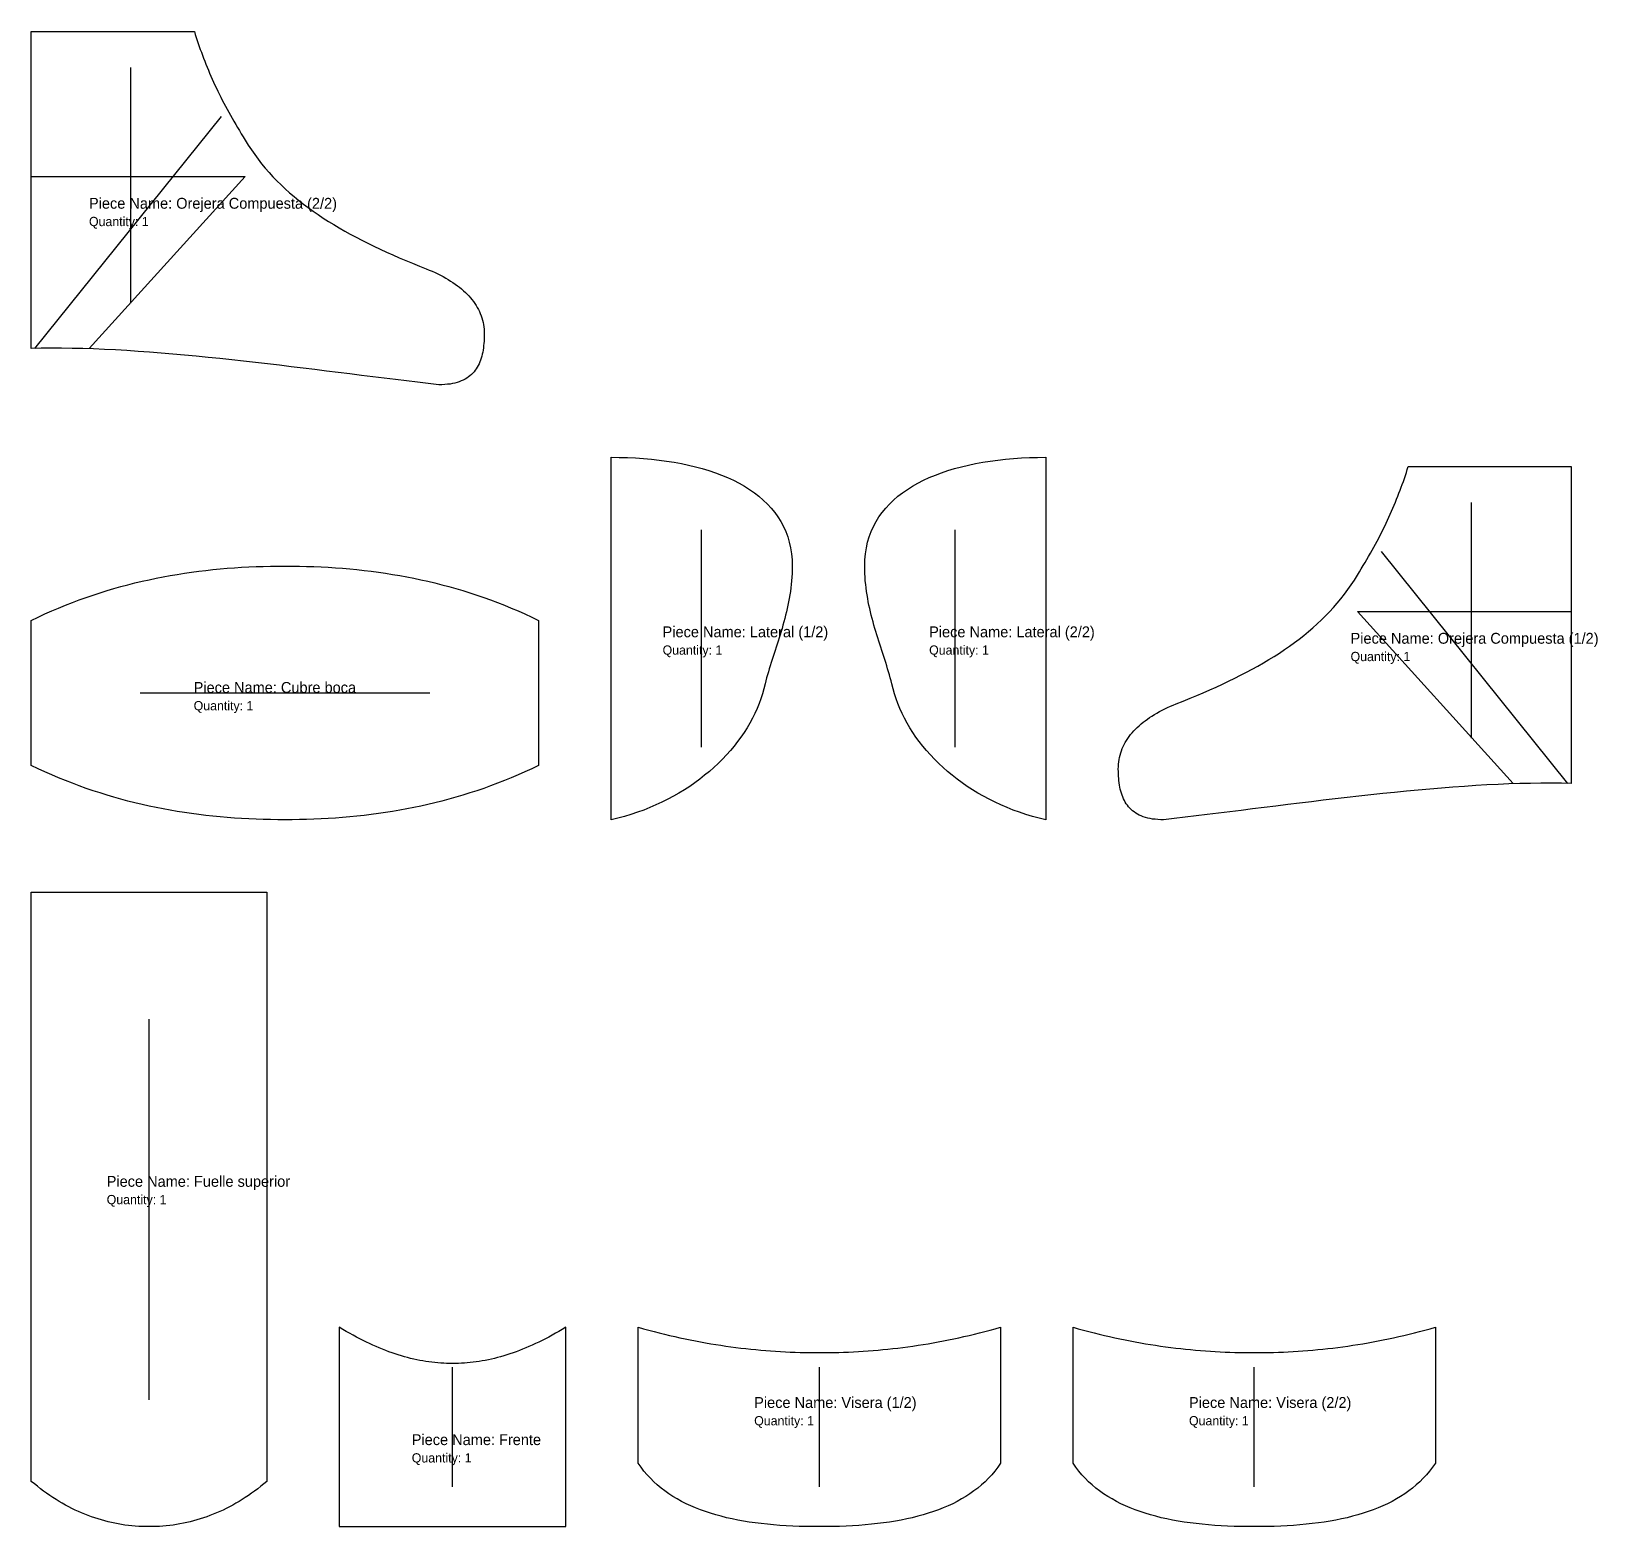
# Model space of a CAD drawing. Extents: x 0 to 865, y 0 to 825.
import ezdxf

# ---------------------------------------------------------------- set-up
doc = ezdxf.new("R2010")
doc.units = 0
for name, color, linetype in [('1', 7, 'Continuous'), ('4', 1, 'Continuous'), ('7', 3, 'Continuous'), ('8', 5, 'Continuous')]:
    doc.layers.add(name, color=color, linetype=linetype)

# ---------------------------------------------------------------- blocks, each defined once
blk = doc.blocks.new('PIECE_1_FUELLE_SUPERIOR')
at = {"layer": '1'}
blk.add_lwpolyline([(0, 25), (0, 350), (130, 350), (130, 25), (128.33, 23.6), (126.65, 22.25), (124.96, 20.94), (123.26, 19.67), (121.55, 18.43), (119.84, 17.25), (118.11, 16.1), (116.38, 14.99), (114.64, 13.92), (112.89, 12.9), (111.14, 11.91), (109.37, 10.96), (107.6, 10.06), (105.82, 9.19), (104.03, 8.37), (102.24, 7.58), (100.43, 6.83), (98.62, 6.12), (96.81, 5.46), (94.99, 4.83), (93.16, 4.24), (91.32, 3.69), (89.48, 3.18), (87.63, 2.7), (85.77, 2.27), (83.91, 1.87), (82.05, 1.52), (80.17, 1.2), (78.3, 0.91), (76.41, 0.67), (74.52, 0.47), (72.63, 0.3), (70.73, 0.17), (68.82, 0.07), (66.91, 0.02), (65, 0), (63.09, 0.02), (61.18, 0.07), (59.27, 0.17), (57.37, 0.3), (55.48, 0.47), (53.59, 0.67), (51.7, 0.91), (49.83, 1.2), (47.95, 1.52), (46.09, 1.87), (44.23, 2.27), (42.37, 2.7), (40.52, 3.18), (38.68, 3.69), (36.84, 4.24), (35.01, 4.83), (33.19, 5.46), (31.38, 6.12), (29.57, 6.83), (27.76, 7.58), (25.97, 8.37), (24.18, 9.19), (22.4, 10.06), (20.63, 10.96), (18.86, 11.91), (17.11, 12.9), (15.36, 13.92), (13.62, 14.99), (11.89, 16.1), (10.16, 17.25), (8.45, 18.43), (6.74, 19.67), (5.04, 20.94), (3.35, 22.25), (1.67, 23.6)], close=True, dxfattribs=at)
at = {"layer": '7'}
blk.add_line((65, 70), (65, 280), dxfattribs=at)
at = {"layer": '8'}
for s, height, p in [('Piece Name: Fuelle superior', 6, (41.6, 187.5)), ('Quantity: 1', 5.1, (41.6, 177.9))]:
    blk.add_text(s, height=height, dxfattribs=at).set_placement(p)
blk = doc.blocks.new('PIECE_2_FRENTE')
at = {"layer": '1'}
blk.add_lwpolyline([(0, 0), (125, 0), (125, 110), (123.09, 108.85), (121.19, 107.74), (119.31, 106.67), (117.44, 105.63), (115.58, 104.62), (113.74, 103.66), (111.91, 102.73), (110.08, 101.83), (108.27, 100.97), (106.47, 100.14), (104.69, 99.35), (102.91, 98.59), (101.14, 97.87), (99.38, 97.18), (97.63, 96.52), (95.89, 95.9), (94.16, 95.31), (92.44, 94.75), (90.72, 94.22), (89.02, 93.73), (87.32, 93.27), (85.62, 92.84), (83.94, 92.44), (82.26, 92.07), (80.59, 91.74), (78.92, 91.43), (77.26, 91.16), (75.6, 90.91), (73.95, 90.7), (72.3, 90.51), (70.66, 90.35), (69.02, 90.22), (67.39, 90.13), (65.76, 90.06), (64.13, 90.01), (62.5, 90), (60.87, 90.01), (59.24, 90.06), (57.61, 90.13), (55.98, 90.22), (54.34, 90.35), (52.7, 90.51), (51.05, 90.7), (49.4, 90.91), (47.74, 91.16), (46.08, 91.43), (44.41, 91.74), (42.74, 92.07), (41.06, 92.44), (39.38, 92.84), (37.68, 93.27), (35.98, 93.73), (34.28, 94.22), (32.56, 94.75), (30.84, 95.31), (29.11, 95.9), (27.37, 96.52), (25.62, 97.18), (23.86, 97.87), (22.09, 98.59), (20.31, 99.35), (18.53, 100.14), (16.73, 100.97), (14.92, 101.83), (13.09, 102.73), (11.26, 103.66), (9.42, 104.62), (7.56, 105.63), (5.69, 106.67), (3.81, 107.74), (1.91, 108.85), (0, 110)], close=True, dxfattribs=at)
at = {"layer": '7'}
blk.add_line((62.5, 22), (62.5, 88), dxfattribs=at)
at = {"layer": '8'}
for s, height, p in [('Piece Name: Frente', 6, (40, 45)), ('Quantity: 1', 5.1, (40, 35.4))]:
    blk.add_text(s, height=height, dxfattribs=at).set_placement(p)
blk = doc.blocks.new('PIECE_3_VISERA_1')
at = {"layer": '1'}
blk.add_lwpolyline([(0, 35), (0, 110), (2.91, 109.18), (5.81, 108.39), (8.71, 107.62), (11.59, 106.89), (14.47, 106.18), (17.34, 105.49), (20.2, 104.83), (23.05, 104.2), (25.89, 103.59), (28.73, 103.01), (31.55, 102.46), (34.37, 101.93), (37.18, 101.42), (39.98, 100.94), (42.78, 100.48), (45.57, 100.05), (48.35, 99.64), (51.12, 99.25), (53.89, 98.89), (56.65, 98.55), (59.41, 98.23), (62.15, 97.93), (64.9, 97.66), (67.63, 97.41), (70.36, 97.18), (73.08, 96.97), (75.8, 96.78), (78.51, 96.61), (81.21, 96.47), (83.91, 96.34), (86.61, 96.24), (89.29, 96.15), (91.98, 96.08), (94.66, 96.04), (97.33, 96.01), (100, 96), (102.67, 96.01), (105.34, 96.04), (108.02, 96.08), (110.71, 96.15), (113.39, 96.24), (116.09, 96.34), (118.79, 96.47), (121.49, 96.61), (124.2, 96.78), (126.92, 96.97), (129.64, 97.18), (132.37, 97.41), (135.1, 97.66), (137.85, 97.93), (140.59, 98.23), (143.35, 98.55), (146.11, 98.89), (148.88, 99.25), (151.65, 99.64), (154.43, 100.05), (157.22, 100.48), (160.02, 100.94), (162.82, 101.42), (165.63, 101.93), (168.45, 102.46), (171.27, 103.01), (174.11, 103.59), (176.95, 104.2), (179.8, 104.83), (182.66, 105.49), (185.53, 106.18), (188.41, 106.89), (191.29, 107.62), (194.19, 108.39), (197.09, 109.18), (200, 110), (200, 35), (198.46, 32.79), (196.83, 30.67), (195.11, 28.64), (193.31, 26.69), (191.43, 24.82), (189.47, 23.03), (187.43, 21.32), (185.31, 19.69), (183.11, 18.14), (180.84, 16.66), (178.49, 15.26), (176.07, 13.93), (173.59, 12.66), (171.03, 11.47), (168.4, 10.35), (165.71, 9.29), (162.95, 8.3), (160.12, 7.38), (157.24, 6.51), (154.29, 5.71), (151.29, 4.96), (148.22, 4.28), (145.1, 3.65), (141.93, 3.07), (138.7, 2.55), (135.41, 2.09), (132.08, 1.67), (128.69, 1.31), (125.26, 0.99), (121.78, 0.72), (118.26, 0.49), (114.69, 0.31), (111.08, 0.17), (107.42, 0.08), (103.73, 0.02), (100, 0), (96.27, 0.02), (92.58, 0.08), (88.92, 0.17), (85.31, 0.31), (81.74, 0.49), (78.22, 0.72), (74.74, 0.99), (71.31, 1.31), (67.92, 1.67), (64.59, 2.09), (61.3, 2.55), (58.07, 3.07), (54.9, 3.65), (51.78, 4.28), (48.71, 4.96), (45.71, 5.71), (42.76, 6.51), (39.88, 7.38), (37.05, 8.3), (34.29, 9.29), (31.6, 10.35), (28.97, 11.47), (26.41, 12.66), (23.93, 13.93), (21.51, 15.26), (19.16, 16.66), (16.89, 18.14), (14.69, 19.69), (12.57, 21.32), (10.53, 23.03), (8.57, 24.82), (6.69, 26.69), (4.89, 28.64), (3.17, 30.67), (1.54, 32.79)], close=True, dxfattribs=at)
at = {"layer": '7'}
blk.add_line((100, 22), (100, 88), dxfattribs=at)
at = {"layer": '8'}
for s, height, p in [('Piece Name: Visera (1/2)', 6, (64, 65.5)), ('Quantity: 1', 5.1, (64, 55.9))]:
    blk.add_text(s, height=height, dxfattribs=at).set_placement(p)
blk = doc.blocks.new('PIECE_4_VISERA_2')
at = {"layer": '1'}
blk.add_lwpolyline([(200, 35), (198.46, 32.79), (196.83, 30.67), (195.11, 28.64), (193.31, 26.69), (191.43, 24.82), (189.47, 23.03), (187.43, 21.32), (185.31, 19.69), (183.11, 18.14), (180.84, 16.66), (178.49, 15.26), (176.07, 13.93), (173.59, 12.66), (171.03, 11.47), (168.4, 10.35), (165.71, 9.29), (162.95, 8.3), (160.12, 7.38), (157.24, 6.51), (154.29, 5.71), (151.29, 4.96), (148.22, 4.28), (145.1, 3.65), (141.93, 3.07), (138.7, 2.55), (135.41, 2.09), (132.08, 1.67), (128.69, 1.31), (125.26, 0.99), (121.78, 0.72), (118.26, 0.49), (114.69, 0.31), (111.08, 0.17), (107.42, 0.08), (103.73, 0.02), (100, 0), (96.27, 0.02), (92.58, 0.08), (88.92, 0.17), (85.31, 0.31), (81.74, 0.49), (78.22, 0.72), (74.74, 0.99), (71.31, 1.31), (67.92, 1.67), (64.59, 2.09), (61.3, 2.55), (58.07, 3.07), (54.9, 3.65), (51.78, 4.28), (48.71, 4.96), (45.71, 5.71), (42.76, 6.51), (39.88, 7.38), (37.05, 8.3), (34.29, 9.29), (31.6, 10.35), (28.97, 11.47), (26.41, 12.66), (23.93, 13.93), (21.51, 15.26), (19.16, 16.66), (16.89, 18.14), (14.69, 19.69), (12.57, 21.32), (10.53, 23.03), (8.57, 24.82), (6.69, 26.69), (4.89, 28.64), (3.17, 30.67), (1.54, 32.79), (0, 35), (0, 110), (2.91, 109.18), (5.81, 108.39), (8.71, 107.62), (11.59, 106.89), (14.47, 106.18), (17.34, 105.49), (20.2, 104.83), (23.05, 104.2), (25.89, 103.59), (28.73, 103.01), (31.55, 102.46), (34.37, 101.93), (37.18, 101.42), (39.98, 100.94), (42.78, 100.48), (45.57, 100.05), (48.35, 99.64), (51.12, 99.25), (53.89, 98.89), (56.65, 98.55), (59.41, 98.23), (62.15, 97.93), (64.9, 97.66), (67.63, 97.41), (70.36, 97.18), (73.08, 96.97), (75.8, 96.78), (78.51, 96.61), (81.21, 96.47), (83.91, 96.34), (86.61, 96.24), (89.29, 96.15), (91.98, 96.08), (94.66, 96.04), (97.33, 96.01), (100, 96), (102.67, 96.01), (105.34, 96.04), (108.02, 96.08), (110.71, 96.15), (113.39, 96.24), (116.09, 96.34), (118.79, 96.47), (121.49, 96.61), (124.2, 96.78), (126.92, 96.97), (129.64, 97.18), (132.37, 97.41), (135.1, 97.66), (137.85, 97.93), (140.59, 98.23), (143.35, 98.55), (146.11, 98.89), (148.88, 99.25), (151.65, 99.64), (154.43, 100.05), (157.22, 100.48), (160.02, 100.94), (162.82, 101.42), (165.63, 101.93), (168.45, 102.46), (171.27, 103.01), (174.11, 103.59), (176.95, 104.2), (179.8, 104.83), (182.66, 105.49), (185.53, 106.18), (188.41, 106.89), (191.29, 107.62), (194.19, 108.39), (197.09, 109.18), (200, 110)], close=True, dxfattribs=at)
at = {"layer": '7'}
blk.add_line((100, 22), (100, 88), dxfattribs=at)
at = {"layer": '8'}
for s, height, p in [('Piece Name: Visera (2/2)', 6, (64, 65.5)), ('Quantity: 1', 5.1, (64, 55.9))]:
    blk.add_text(s, height=height, dxfattribs=at).set_placement(p)
blk = doc.blocks.new('PIECE_5_CUBRE_BOCA')
at = {"layer": '1'}
blk.add_lwpolyline([(0, 30), (0, 110), (3.75, 111.8), (7.52, 113.54), (11.29, 115.21), (15.07, 116.82), (18.86, 118.37), (22.66, 119.86), (26.47, 121.29), (30.29, 122.66), (34.11, 123.97), (37.94, 125.22), (41.78, 126.42), (45.63, 127.56), (49.49, 128.64), (53.35, 129.67), (57.22, 130.64), (61.1, 131.56), (64.98, 132.43), (68.88, 133.25), (72.77, 134.02), (76.68, 134.73), (80.59, 135.4), (84.51, 136.02), (88.44, 136.59), (92.37, 137.11), (96.31, 137.59), (100.25, 138.02), (104.2, 138.41), (108.16, 138.75), (112.12, 139.05), (116.09, 139.31), (120.06, 139.52), (124.04, 139.7), (128.02, 139.83), (132.01, 139.92), (136, 139.98), (140, 140), (144, 139.98), (147.99, 139.92), (151.98, 139.83), (155.96, 139.7), (159.94, 139.52), (163.91, 139.31), (167.88, 139.05), (171.84, 138.75), (175.8, 138.41), (179.75, 138.02), (183.69, 137.59), (187.63, 137.11), (191.56, 136.59), (195.49, 136.02), (199.41, 135.4), (203.32, 134.73), (207.23, 134.02), (211.12, 133.25), (215.02, 132.43), (218.9, 131.56), (222.78, 130.64), (226.65, 129.67), (230.51, 128.64), (234.37, 127.56), (238.22, 126.42), (242.06, 125.22), (245.89, 123.97), (249.71, 122.66), (253.53, 121.29), (257.34, 119.86), (261.14, 118.37), (264.93, 116.82), (268.71, 115.21), (272.48, 113.54), (276.25, 111.8), (280, 110), (280, 30), (276.25, 28.2), (272.48, 26.46), (268.71, 24.79), (264.93, 23.18), (261.14, 21.63), (257.34, 20.14), (253.53, 18.71), (249.71, 17.34), (245.89, 16.03), (242.06, 14.78), (238.22, 13.58), (234.37, 12.44), (230.51, 11.36), (226.65, 10.33), (222.78, 9.36), (218.9, 8.44), (215.02, 7.57), (211.12, 6.75), (207.23, 5.98), (203.32, 5.27), (199.41, 4.6), (195.49, 3.98), (191.56, 3.41), (187.63, 2.89), (183.69, 2.41), (179.75, 1.98), (175.8, 1.59), (171.84, 1.25), (167.88, 0.95), (163.91, 0.69), (159.94, 0.48), (155.96, 0.3), (151.98, 0.17), (147.99, 0.08), (144, 0.02), (140, 0), (136, 0.02), (132.01, 0.08), (128.02, 0.17), (124.04, 0.3), (120.06, 0.48), (116.09, 0.69), (112.12, 0.95), (108.16, 1.25), (104.2, 1.59), (100.25, 1.98), (96.31, 2.41), (92.37, 2.89), (88.44, 3.41), (84.51, 3.98), (80.59, 4.6), (76.68, 5.27), (72.77, 5.98), (68.88, 6.75), (64.98, 7.57), (61.1, 8.44), (57.22, 9.36), (53.35, 10.33), (49.49, 11.36), (45.63, 12.44), (41.78, 13.58), (37.94, 14.78), (34.11, 16.03), (30.29, 17.34), (26.47, 18.71), (22.66, 20.14), (18.86, 21.63), (15.07, 23.18), (11.29, 24.79), (7.52, 26.46), (3.75, 28.2)], close=True, dxfattribs=at)
at = {"layer": '7'}
blk.add_line((60, 70), (220, 70), dxfattribs=at)
at = {"layer": '8'}
for s, height, p in [('Piece Name: Cubre boca', 6, (89.6, 70)), ('Quantity: 1', 5.1, (89.6, 60.4))]:
    blk.add_text(s, height=height, dxfattribs=at).set_placement(p)
blk = doc.blocks.new('PIECE_6_LATERAL_1')
at = {"layer": '1'}
blk.add_lwpolyline([(0, 0), (0, 200), (4.56, 199.96), (9.07, 199.83), (13.52, 199.62), (17.91, 199.33), (22.24, 198.94), (26.5, 198.47), (30.69, 197.91), (34.8, 197.27), (38.83, 196.53), (42.77, 195.7), (46.62, 194.79), (50.37, 193.78), (54.02, 192.68), (57.57, 191.48), (61.01, 190.19), (64.33, 188.81), (67.54, 187.33), (70.62, 185.75), (73.58, 184.08), (76.41, 182.3), (79.09, 180.43), (81.64, 178.46), (84.04, 176.39), (86.3, 174.22), (88.39, 171.95), (90.33, 169.57), (92.11, 167.09), (93.72, 164.51), (95.15, 161.82), (96.41, 159.03), (97.49, 156.13), (98.38, 153.12), (99.08, 150), (99.59, 146.78), (99.9, 143.44), (100, 140), (99.98, 137.93), (99.91, 135.88), (99.8, 133.85), (99.65, 131.84), (99.46, 129.86), (99.24, 127.89), (98.98, 125.95), (98.68, 124.02), (98.36, 122.11), (98.01, 120.22), (97.63, 118.34), (97.22, 116.48), (96.79, 114.64), (96.35, 112.81), (95.88, 110.99), (95.39, 109.19), (94.89, 107.4), (94.38, 105.62), (93.85, 103.86), (93.31, 102.11), (92.77, 100.36), (92.22, 98.63), (91.67, 96.9), (91.11, 95.19), (90.56, 93.48), (90, 91.77), (89.45, 90.08), (88.91, 88.39), (88.37, 86.7), (87.85, 85.02), (87.33, 83.35), (86.83, 81.67), (86.35, 80), (85.88, 78.33), (85.43, 76.67), (85, 75), (84.36, 72.25), (83.59, 69.51), (82.72, 66.78), (81.72, 64.07), (80.62, 61.36), (79.4, 58.68), (78.07, 56.02), (76.64, 53.38), (75.09, 50.77), (73.45, 48.18), (71.7, 45.63), (69.85, 43.11), (67.9, 40.63), (65.86, 38.19), (63.72, 35.79), (61.49, 33.44), (59.16, 31.13), (56.75, 28.88), (54.25, 26.67), (51.66, 24.53), (48.99, 22.44), (46.23, 20.41), (43.4, 18.45), (40.48, 16.56), (37.49, 14.73), (34.42, 12.98), (31.28, 11.3), (28.07, 9.7), (24.79, 8.17), (21.44, 6.74), (18.02, 5.38), (14.54, 4.12), (10.99, 2.95), (7.39, 1.87), (3.72, 0.88)], close=True, dxfattribs=at)
at = {"layer": '7'}
blk.add_line((50, 40), (50, 160), dxfattribs=at)
at = {"layer": '8'}
for s, height, p in [('Piece Name: Lateral (1/2)', 6, (28.44, 100.69)), ('Quantity: 1', 5.1, (28.44, 91.09))]:
    blk.add_text(s, height=height, dxfattribs=at).set_placement(p)
blk = doc.blocks.new('PIECE_7_LATERAL_2')
at = {"layer": '1'}
blk.add_lwpolyline([(100, 0), (96.28, 0.88), (92.61, 1.87), (89.01, 2.95), (85.46, 4.12), (81.98, 5.38), (78.56, 6.74), (75.21, 8.17), (71.93, 9.7), (68.72, 11.3), (65.58, 12.98), (62.51, 14.73), (59.52, 16.56), (56.6, 18.45), (53.77, 20.41), (51.01, 22.44), (48.34, 24.53), (45.75, 26.67), (43.25, 28.88), (40.84, 31.13), (38.51, 33.44), (36.28, 35.79), (34.14, 38.19), (32.1, 40.63), (30.15, 43.11), (28.3, 45.63), (26.55, 48.18), (24.91, 50.77), (23.36, 53.38), (21.93, 56.02), (20.6, 58.68), (19.38, 61.36), (18.28, 64.07), (17.28, 66.78), (16.41, 69.51), (15.64, 72.25), (15, 75), (14.57, 76.67), (14.12, 78.33), (13.65, 80), (13.17, 81.67), (12.67, 83.35), (12.15, 85.02), (11.63, 86.7), (11.09, 88.39), (10.55, 90.08), (10, 91.77), (9.44, 93.48), (8.89, 95.19), (8.33, 96.9), (7.78, 98.63), (7.23, 100.36), (6.69, 102.11), (6.15, 103.86), (5.62, 105.62), (5.11, 107.4), (4.61, 109.19), (4.12, 110.99), (3.65, 112.81), (3.21, 114.64), (2.78, 116.48), (2.37, 118.34), (1.99, 120.22), (1.64, 122.11), (1.32, 124.02), (1.02, 125.95), (0.76, 127.89), (0.54, 129.86), (0.35, 131.84), (0.2, 133.85), (0.09, 135.88), (0.02, 137.93), (0, 140), (0.1, 143.44), (0.41, 146.78), (0.92, 150), (1.62, 153.12), (2.51, 156.13), (3.59, 159.03), (4.85, 161.82), (6.28, 164.51), (7.89, 167.09), (9.67, 169.57), (11.61, 171.95), (13.7, 174.22), (15.96, 176.39), (18.36, 178.46), (20.91, 180.43), (23.59, 182.3), (26.42, 184.08), (29.38, 185.75), (32.46, 187.33), (35.67, 188.81), (38.99, 190.19), (42.43, 191.48), (45.98, 192.68), (49.63, 193.78), (53.38, 194.79), (57.23, 195.7), (61.17, 196.53), (65.2, 197.27), (69.31, 197.91), (73.5, 198.47), (77.76, 198.94), (82.09, 199.33), (86.48, 199.62), (90.93, 199.83), (95.44, 199.96), (100, 200)], close=True, dxfattribs=at)
at = {"layer": '7'}
blk.add_line((50, 40), (50, 160), dxfattribs=at)
at = {"layer": '8'}
for s, height, p in [('Piece Name: Lateral (2/2)', 6, (35.56, 100.69)), ('Quantity: 1', 5.1, (35.56, 91.09))]:
    blk.add_text(s, height=height, dxfattribs=at).set_placement(p)
blk = doc.blocks.new('PIECE_8_OREJERA_COMPUESTA_1')
at = {"layer": '1'}
blk.add_lwpolyline([(160, 195), (250, 195), (250, 20), (244.53, 20.13), (238.94, 20.19), (233.26, 20.18), (227.47, 20.1), (221.59, 19.97), (215.63, 19.77), (209.58, 19.51), (203.46, 19.2), (197.27, 18.84), (191.01, 18.43), (184.7, 17.98), (178.33, 17.48), (171.92, 16.94), (165.47, 16.37), (158.98, 15.76), (152.47, 15.12), (145.93, 14.45), (139.38, 13.75), (132.81, 13.03), (126.23, 12.29), (119.66, 11.53), (113.09, 10.76), (106.54, 9.98), (100, 9.19), (93.48, 8.39), (87, 7.58), (80.55, 6.78), (74.14, 5.98), (67.77, 5.19), (61.46, 4.4), (55.2, 3.62), (49.01, 2.86), (42.89, 2.11), (36.84, 1.39), (30.88, 0.68), (25, 0), (23.37, 0.03), (21.8, 0.11), (20.31, 0.25), (18.88, 0.43), (17.51, 0.67), (16.2, 0.96), (14.96, 1.3), (13.78, 1.69), (12.66, 2.12), (11.59, 2.61), (10.58, 3.13), (9.63, 3.7), (8.73, 4.32), (7.88, 4.97), (7.09, 5.67), (6.34, 6.41), (5.65, 7.19), (5, 8), (4.4, 8.85), (3.84, 9.74), (3.33, 10.66), (2.86, 11.62), (2.43, 12.61), (2.04, 13.63), (1.69, 14.68), (1.37, 15.76), (1.09, 16.88), (0.85, 18.01), (0.64, 19.18), (0.46, 20.37), (0.32, 21.59), (0.2, 22.83), (0.11, 24.09), (0.05, 25.37), (0.01, 26.68), (0, 28), (0.03, 29.32), (0.11, 30.63), (0.25, 31.92), (0.44, 33.19), (0.68, 34.44), (0.98, 35.67), (1.33, 36.88), (1.73, 38.07), (2.19, 39.25), (2.69, 40.41), (3.25, 41.55), (3.85, 42.67), (4.51, 43.77), (5.21, 44.85), (5.96, 45.92), (6.76, 46.96), (7.61, 47.99), (8.5, 49), (9.44, 49.99), (10.43, 50.96), (11.46, 51.92), (12.53, 52.85), (13.65, 53.77), (14.81, 54.67), (16.02, 55.55), (17.27, 56.41), (18.56, 57.25), (19.9, 58.07), (21.27, 58.88), (22.69, 59.67), (24.14, 60.44), (25.64, 61.19), (27.17, 61.92), (28.74, 62.63), (30.35, 63.32), (32, 64), (35.81, 65.5), (39.56, 67.02), (43.25, 68.55), (46.89, 70.09), (50.47, 71.65), (53.99, 73.22), (57.46, 74.81), (60.87, 76.42), (64.22, 78.05), (67.51, 79.7), (70.75, 81.37), (73.93, 83.07), (77.04, 84.8), (80.1, 86.55), (83.11, 88.34), (86.05, 90.15), (88.93, 92), (91.75, 93.88), (94.51, 95.79), (97.21, 97.74), (99.85, 99.73), (102.43, 101.75), (104.95, 103.82), (107.41, 105.93), (109.8, 108.08), (112.14, 110.27), (114.41, 112.52), (116.61, 114.81), (118.76, 117.14), (120.84, 119.53), (122.86, 121.97), (124.82, 124.47), (126.71, 127.01), (128.54, 129.62), (130.3, 132.28), (132, 135), (133.07, 136.75), (134.13, 138.48), (135.17, 140.21), (136.19, 141.93), (137.19, 143.64), (138.17, 145.35), (139.14, 147.05), (140.09, 148.74), (141.02, 150.42), (141.93, 152.1), (142.82, 153.78), (143.7, 155.44), (144.57, 157.11), (145.41, 158.77), (146.24, 160.43), (147.05, 162.08), (147.85, 163.73), (148.62, 165.38), (149.39, 167.02), (150.13, 168.66), (150.87, 170.3), (151.58, 171.94), (152.28, 173.58), (152.96, 175.22), (153.63, 176.86), (154.28, 178.5), (154.92, 180.14), (155.54, 181.78), (156.15, 183.42), (156.75, 185.07), (157.32, 186.72), (157.89, 188.37), (158.44, 190.02), (158.97, 191.68), (159.49, 193.34)], close=True, dxfattribs=at)
at = {"layer": '4'}
for points in [[(145, 148), (248, 20)], [(132, 115), (250, 115)], [(132, 115), (218, 20)]]:
    blk.add_lwpolyline(points, dxfattribs=at)
at = {"layer": '7'}
blk.add_line((195, 45), (195, 175), dxfattribs=at)
at = {"layer": '8'}
for s, height, p in [('Piece Name: Orejera Compuesta (1/2)', 6, (128.18, 97.13)), ('Quantity: 1', 5.1, (128.18, 87.53))]:
    blk.add_text(s, height=height, dxfattribs=at).set_placement(p)
blk = doc.blocks.new('PIECE_9_OREJERA_COMPUESTA_2')
at = {"layer": '1'}
blk.add_lwpolyline([(90, 195), (90.51, 193.34), (91.03, 191.68), (91.56, 190.02), (92.11, 188.37), (92.68, 186.72), (93.25, 185.07), (93.85, 183.42), (94.46, 181.78), (95.08, 180.14), (95.72, 178.5), (96.37, 176.86), (97.04, 175.22), (97.72, 173.58), (98.42, 171.94), (99.13, 170.3), (99.87, 168.66), (100.61, 167.02), (101.38, 165.38), (102.15, 163.73), (102.95, 162.08), (103.76, 160.43), (104.59, 158.77), (105.43, 157.11), (106.3, 155.44), (107.18, 153.78), (108.07, 152.1), (108.98, 150.42), (109.91, 148.74), (110.86, 147.05), (111.83, 145.35), (112.81, 143.64), (113.81, 141.93), (114.83, 140.21), (115.87, 138.48), (116.93, 136.75), (118, 135), (119.7, 132.28), (121.46, 129.62), (123.29, 127.01), (125.18, 124.47), (127.14, 121.97), (129.16, 119.53), (131.24, 117.14), (133.39, 114.81), (135.59, 112.52), (137.86, 110.27), (140.2, 108.08), (142.59, 105.93), (145.05, 103.82), (147.57, 101.75), (150.15, 99.73), (152.79, 97.74), (155.49, 95.79), (158.25, 93.88), (161.07, 92), (163.95, 90.15), (166.89, 88.34), (169.9, 86.55), (172.96, 84.8), (176.07, 83.07), (179.25, 81.37), (182.49, 79.7), (185.78, 78.05), (189.13, 76.42), (192.54, 74.81), (196.01, 73.22), (199.53, 71.65), (203.11, 70.09), (206.75, 68.55), (210.44, 67.02), (214.19, 65.5), (218, 64), (219.65, 63.32), (221.26, 62.63), (222.83, 61.92), (224.36, 61.19), (225.86, 60.44), (227.31, 59.67), (228.73, 58.88), (230.1, 58.07), (231.44, 57.25), (232.73, 56.41), (233.98, 55.55), (235.19, 54.67), (236.35, 53.77), (237.47, 52.85), (238.54, 51.92), (239.57, 50.96), (240.56, 49.99), (241.5, 49), (242.39, 47.99), (243.24, 46.96), (244.04, 45.92), (244.79, 44.85), (245.49, 43.77), (246.15, 42.67), (246.75, 41.55), (247.31, 40.41), (247.81, 39.25), (248.27, 38.07), (248.67, 36.88), (249.02, 35.67), (249.32, 34.44), (249.56, 33.19), (249.75, 31.92), (249.89, 30.63), (249.97, 29.32), (250, 28), (249.99, 26.68), (249.95, 25.37), (249.89, 24.09), (249.8, 22.83), (249.68, 21.59), (249.54, 20.37), (249.36, 19.18), (249.15, 18.01), (248.91, 16.88), (248.63, 15.76), (248.31, 14.68), (247.96, 13.63), (247.57, 12.61), (247.14, 11.62), (246.67, 10.66), (246.16, 9.74), (245.6, 8.85), (245, 8), (244.35, 7.19), (243.66, 6.41), (242.91, 5.67), (242.12, 4.97), (241.27, 4.32), (240.37, 3.7), (239.42, 3.13), (238.41, 2.61), (237.34, 2.12), (236.22, 1.69), (235.04, 1.3), (233.8, 0.96), (232.49, 0.67), (231.12, 0.43), (229.69, 0.25), (228.2, 0.11), (226.63, 0.03), (225, 0), (219.12, 0.68), (213.16, 1.39), (207.11, 2.11), (200.99, 2.86), (194.8, 3.62), (188.54, 4.4), (182.23, 5.19), (175.86, 5.98), (169.45, 6.78), (163, 7.58), (156.52, 8.39), (150, 9.19), (143.46, 9.98), (136.91, 10.76), (130.34, 11.53), (123.77, 12.29), (117.19, 13.03), (110.62, 13.75), (104.07, 14.45), (97.53, 15.12), (91.02, 15.76), (84.53, 16.37), (78.08, 16.94), (71.67, 17.48), (65.3, 17.98), (58.99, 18.43), (52.73, 18.84), (46.54, 19.2), (40.42, 19.51), (34.37, 19.77), (28.41, 19.97), (22.53, 20.1), (16.74, 20.18), (11.06, 20.19), (5.47, 20.13), (0, 20), (0, 195)], close=True, dxfattribs=at)
at = {"layer": '4'}
for points in [[(2, 20), (105, 148)], [(0, 115), (118, 115)], [(32, 20), (118, 115)]]:
    blk.add_lwpolyline(points, dxfattribs=at)
at = {"layer": '7'}
blk.add_line((55, 45), (55, 175), dxfattribs=at)
at = {"layer": '8'}
for s, height, p in [('Piece Name: Orejera Compuesta (2/2)', 6, (31.82, 97.13)), ('Quantity: 1', 5.1, (31.82, 87.53))]:
    blk.add_text(s, height=height, dxfattribs=at).set_placement(p)

msp = doc.modelspace()

# ---------------------------------------------------------------- block references
at = {"layer": '1'}
for name, p in [('PIECE_9_OREJERA_COMPUESTA_2', (0, 630)), ('PIECE_6_LATERAL_1', (320, 390)), ('PIECE_7_LATERAL_2', (460, 390)), ('PIECE_8_OREJERA_COMPUESTA_1', (600, 390)), ('PIECE_5_CUBRE_BOCA', (0, 390)), ('PIECE_1_FUELLE_SUPERIOR', (0, 0)), ('PIECE_2_FRENTE', (170, 0)), ('PIECE_3_VISERA_1', (335, 0)), ('PIECE_4_VISERA_2', (575, 0))]:
    msp.add_blockref(name, p, dxfattribs=at)

doc.saveas('drawing.dxf')
